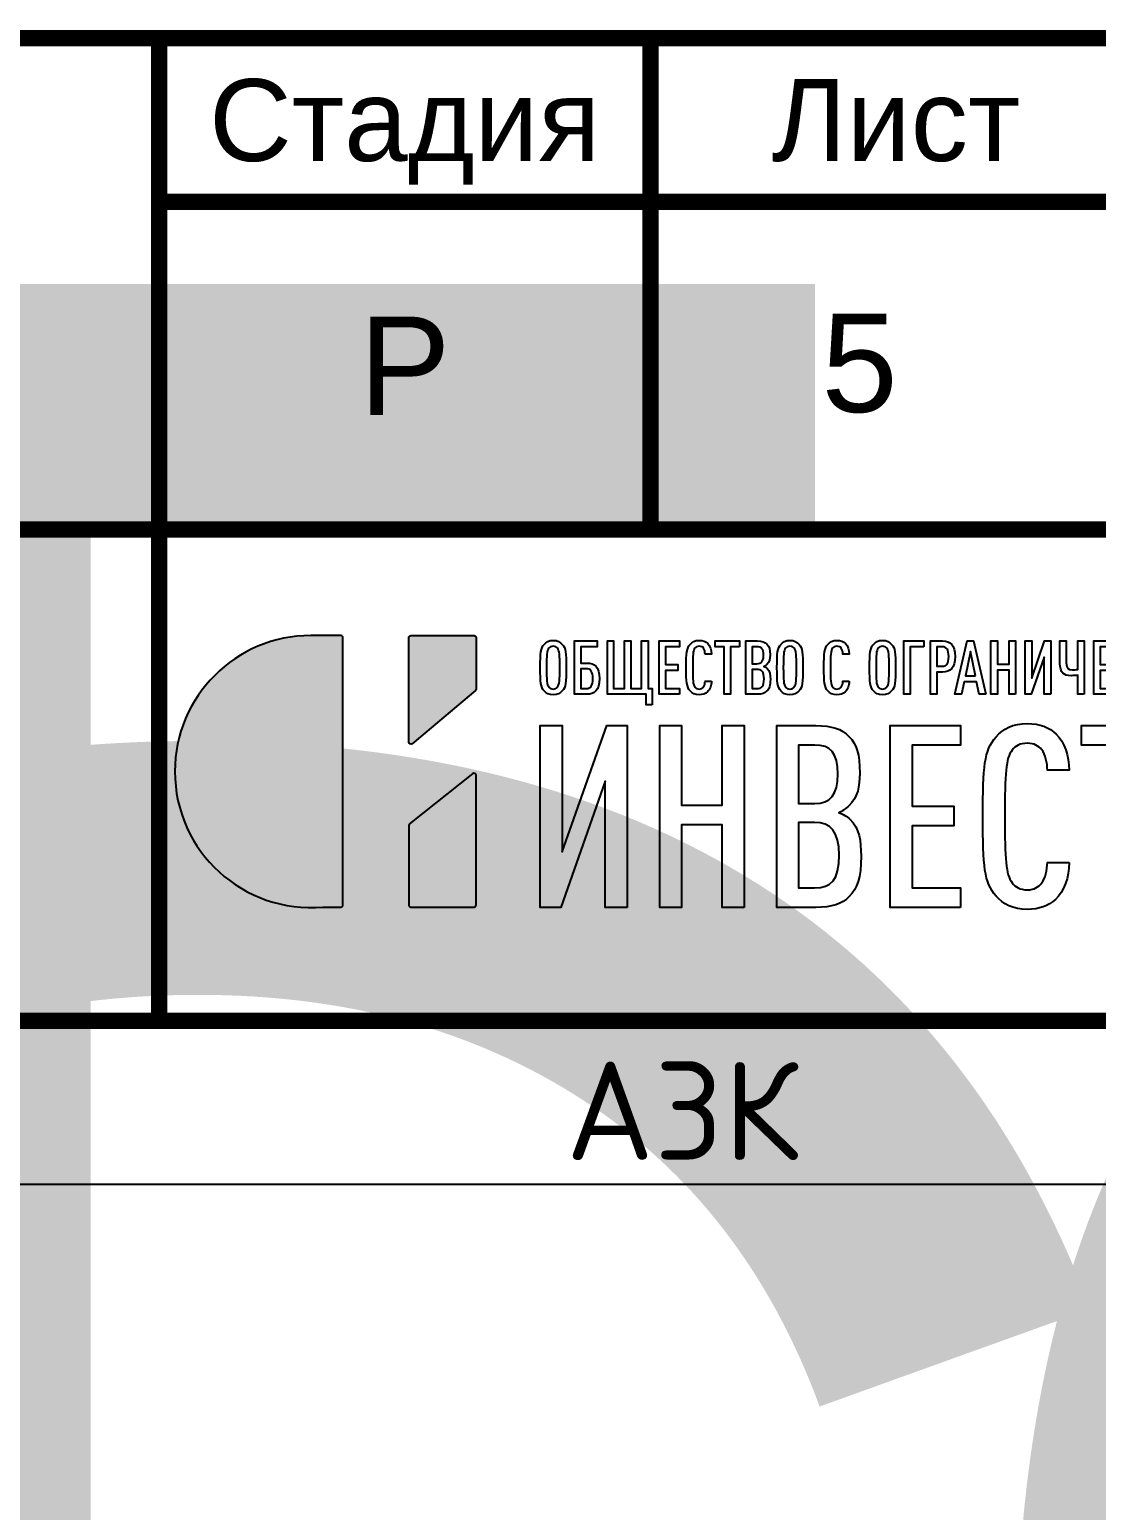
# Model space of a CAD drawing. Header units: millimetres. Extents: x 1990 to 8783, y 397 to 3825.
# Drawn here: x 3139.99 to 3172.56, y 1604.17 to 1649.38 of the extents above; entities that cross this region are included whole.
import ezdxf
from ezdxf.enums import TextEntityAlignment as Align

# ---------------------------------------------------------------- set-up
doc = ezdxf.new("R2018")
doc.units = ezdxf.units.MM
doc.layers.add('layer 1', color=7, linetype='Continuous')
doc.layers.add('Форматы', color=7, linetype='Continuous')
doc.styles.add('-ISOCPEUR-', font='isocpeur.ttf')
doc.styles.get("Standard").update_dxf_attribs({"font": 'arial.ttf'})

# ---------------------------------------------------------------- blocks, each defined once
blk = doc.blocks.new('Лого')
h = blk.add_hatch(color=151)
h.set_gradient(color1=(158, 191, 227), color2=(46, 54, 92), tint=1, name='HEMISPHERICAL')
edge = h.paths.add_edge_path()
edge.add_spline(control_points=[(0.349, 0.494), (-0.191, 0.447), (-0.657, 0.871), (-0.657, 1.415), (-0.657, 1.415), (-0.657, 1.925), (-0.243, 2.339), (0.267, 2.339), (0.267, 2.339), (0.267, 2.339), (0.471, 2.339), (0.471, 2.339), (0.471, 2.339), (0.479, 2.339), (0.485, 2.333), (0.485, 2.325), (0.485, 2.325), (0.485, 2.325), (0.485, 0.508), (0.485, 0.508), (0.485, 0.508), (0.485, 0.5), (0.479, 0.494), (0.471, 0.494), (0.471, 0.494), (0.471, 0.494), (0.35, 0.494), (0.35, 0.494), (0.35, 0.494), (0.35, 0.494), (0.349, 0.494), (0.349, 0.494)], knot_values=[0, 0, 0, 0, 0.111111, 0.111111, 0.111111, 0.111121, 0.222222, 0.222222, 0.222222, 0.222232, 0.333333, 0.333333, 0.333333, 0.333344, 0.444444, 0.444444, 0.444444, 0.444455, 0.555556, 0.555556, 0.555556, 0.555566, 0.666667, 0.666667, 0.666667, 0.666677, 0.777778, 0.777778, 0.777778, 0.777788, 1, 1, 1, 1], degree=3, periodic=0)
edge = h.paths.add_edge_path()
edge.add_spline(control_points=[(0.955, 1.604), (0.955, 1.604), (1.385, 1.966), (1.385, 1.966), (1.385, 1.966), (1.388, 1.969), (1.39, 1.972), (1.39, 1.976), (1.39, 1.976), (1.39, 1.976), (1.39, 2.325), (1.39, 2.325), (1.39, 2.325), (1.39, 2.333), (1.384, 2.339), (1.377, 2.339), (1.377, 2.339), (1.377, 2.339), (0.947, 2.339), (0.947, 2.339), (0.947, 2.339), (0.939, 2.339), (0.933, 2.333), (0.933, 2.325), (0.933, 2.325), (0.933, 2.325), (0.933, 1.614), (0.933, 1.614), (0.933, 1.614), (0.933, 1.609), (0.936, 1.604), (0.941, 1.602), (0.941, 1.602), (0.946, 1.6), (0.951, 1.601), (0.955, 1.604)], knot_values=[0, 0, 0, 0, 0.1, 0.1, 0.1, 0.10001, 0.2, 0.2, 0.2, 0.20001, 0.3, 0.3, 0.3, 0.30001, 0.4, 0.4, 0.4, 0.40001, 0.5, 0.5, 0.5, 0.50001, 0.6, 0.6, 0.6, 0.60001, 0.7, 0.7, 0.7, 0.70001, 0.8, 0.8, 0.8, 0.80001, 1, 1, 1, 1], degree=3, periodic=0)
edge = h.paths.add_edge_path()
edge.add_spline(control_points=[(0.938, 1.059), (0.938, 1.059), (1.369, 1.401), (1.369, 1.401), (1.369, 1.401), (1.373, 1.404), (1.378, 1.405), (1.383, 1.402), (1.383, 1.402), (1.387, 1.4), (1.39, 1.396), (1.39, 1.39), (1.39, 1.39), (1.39, 1.39), (1.39, 0.508), (1.39, 0.508), (1.39, 0.508), (1.39, 0.5), (1.384, 0.494), (1.377, 0.494), (1.377, 0.494), (1.377, 0.494), (0.947, 0.494), (0.947, 0.494), (0.947, 0.494), (0.939, 0.494), (0.933, 0.5), (0.933, 0.508), (0.933, 0.508), (0.933, 0.508), (0.933, 1.049), (0.933, 1.049), (0.933, 1.049), (0.933, 1.053), (0.935, 1.057), (0.938, 1.059)], knot_values=[0, 0, 0, 0, 0.1, 0.1, 0.1, 0.10001, 0.2, 0.2, 0.2, 0.20001, 0.3, 0.3, 0.3, 0.30001, 0.4, 0.4, 0.4, 0.40001, 0.5, 0.5, 0.5, 0.50001, 0.6, 0.6, 0.6, 0.60001, 0.7, 0.7, 0.7, 0.70001, 0.8, 0.8, 0.8, 0.80001, 1, 1, 1, 1], degree=3, periodic=0)
at = {"layer": 'layer 1', "color": 159}
for points, knots in [([(0.349, 0.494), (-0.191, 0.447), (-0.657, 0.871), (-0.657, 1.415), (-0.657, 1.415), (-0.657, 1.925), (-0.243, 2.339), (0.267, 2.339), (0.267, 2.339), (0.267, 2.339), (0.471, 2.339), (0.471, 2.339), (0.471, 2.339), (0.479, 2.339), (0.485, 2.333), (0.485, 2.325), (0.485, 2.325), (0.485, 2.325), (0.485, 0.508), (0.485, 0.508), (0.485, 0.508), (0.485, 0.5), (0.479, 0.494), (0.471, 0.494), (0.471, 0.494), (0.471, 0.494), (0.35, 0.494), (0.35, 0.494), (0.35, 0.494), (0.35, 0.494), (0.349, 0.494), (0.349, 0.494)], [0, 0, 0, 0, 0.111111, 0.111111, 0.111111, 0.111111, 0.222222, 0.222222, 0.222222, 0.222222, 0.333333, 0.333333, 0.333333, 0.333333, 0.444444, 0.444444, 0.444444, 0.444444, 0.555556, 0.555556, 0.555556, 0.555556, 0.666667, 0.666667, 0.666667, 0.666667, 0.777778, 0.777778, 0.777778, 0.777778, 1, 1, 1, 1]), ([(0.955, 1.604), (0.955, 1.604), (1.385, 1.966), (1.385, 1.966), (1.385, 1.966), (1.388, 1.969), (1.39, 1.972), (1.39, 1.976), (1.39, 1.976), (1.39, 1.976), (1.39, 2.325), (1.39, 2.325), (1.39, 2.325), (1.39, 2.333), (1.384, 2.339), (1.377, 2.339), (1.377, 2.339), (1.377, 2.339), (0.947, 2.339), (0.947, 2.339), (0.947, 2.339), (0.939, 2.339), (0.933, 2.333), (0.933, 2.325), (0.933, 2.325), (0.933, 2.325), (0.933, 1.614), (0.933, 1.614), (0.933, 1.614), (0.933, 1.609), (0.936, 1.604), (0.941, 1.602), (0.941, 1.602), (0.946, 1.6), (0.951, 1.601), (0.955, 1.604)], [0, 0, 0, 0, 0.1, 0.1, 0.1, 0.1, 0.2, 0.2, 0.2, 0.2, 0.3, 0.3, 0.3, 0.3, 0.4, 0.4, 0.4, 0.4, 0.5, 0.5, 0.5, 0.5, 0.6, 0.6, 0.6, 0.6, 0.7, 0.7, 0.7, 0.7, 0.8, 0.8, 0.8, 0.8, 1, 1, 1, 1]), ([(2.002, 2.121), (2.002, 2.221), (1.999, 2.253), (1.976, 2.279), (1.976, 2.279), (1.962, 2.295), (1.942, 2.306), (1.914, 2.306), (1.914, 2.306), (1.885, 2.306), (1.866, 2.295), (1.852, 2.279), (1.852, 2.279), (1.829, 2.253), (1.826, 2.221), (1.826, 2.121), (1.826, 2.121), (1.826, 2.021), (1.829, 1.988), (1.852, 1.962), (1.852, 1.962), (1.866, 1.946), (1.885, 1.936), (1.914, 1.936), (1.914, 1.936), (1.942, 1.936), (1.962, 1.946), (1.976, 1.962), (1.976, 1.962), (1.999, 1.988), (2.002, 2.021), (2.002, 2.121)], [0, 0, 0, 0, 0.111111, 0.111111, 0.111111, 0.111111, 0.222222, 0.222222, 0.222222, 0.222222, 0.333333, 0.333333, 0.333333, 0.333333, 0.444444, 0.444444, 0.444444, 0.444444, 0.555556, 0.555556, 0.555556, 0.555556, 0.666667, 0.666667, 0.666667, 0.666667, 0.777778, 0.777778, 0.777778, 0.777778, 1, 1, 1, 1]), ([(1.959, 2.121), (1.959, 2.035), (1.956, 2.006), (1.943, 1.989), (1.943, 1.989), (1.937, 1.981), (1.928, 1.975), (1.914, 1.975), (1.914, 1.975), (1.9, 1.975), (1.89, 1.981), (1.884, 1.989), (1.884, 1.989), (1.871, 2.006), (1.869, 2.035), (1.869, 2.121), (1.869, 2.121), (1.869, 2.207), (1.871, 2.235), (1.884, 2.253), (1.884, 2.253), (1.89, 2.261), (1.9, 2.266), (1.914, 2.266), (1.914, 2.266), (1.928, 2.266), (1.937, 2.261), (1.943, 2.253), (1.943, 2.253), (1.956, 2.235), (1.959, 2.207), (1.959, 2.121)], [0, 0, 0, 0, 0.111111, 0.111111, 0.111111, 0.111111, 0.222222, 0.222222, 0.222222, 0.222222, 0.333333, 0.333333, 0.333333, 0.333333, 0.444444, 0.444444, 0.444444, 0.444444, 0.555556, 0.555556, 0.555556, 0.555556, 0.666667, 0.666667, 0.666667, 0.666667, 0.777778, 0.777778, 0.777778, 0.777778, 1, 1, 1, 1]), ([(2.228, 2.046), (2.228, 2.126), (2.196, 2.152), (2.141, 2.152), (2.141, 2.152), (2.141, 2.152), (2.102, 2.152), (2.102, 2.152), (2.102, 2.152), (2.102, 2.152), (2.102, 2.262), (2.102, 2.262), (2.102, 2.262), (2.102, 2.262), (2.212, 2.262), (2.212, 2.262), (2.212, 2.262), (2.212, 2.262), (2.212, 2.302), (2.212, 2.302), (2.212, 2.302), (2.212, 2.302), (2.059, 2.302), (2.059, 2.302), (2.059, 2.302), (2.059, 2.302), (2.059, 1.94), (2.059, 1.94), (2.059, 1.94), (2.059, 1.94), (2.141, 1.94), (2.141, 1.94), (2.141, 1.94), (2.195, 1.94), (2.228, 1.966), (2.228, 2.046)], [0, 0, 0, 0, 0.1, 0.1, 0.1, 0.1, 0.2, 0.2, 0.2, 0.2, 0.3, 0.3, 0.3, 0.3, 0.4, 0.4, 0.4, 0.4, 0.5, 0.5, 0.5, 0.5, 0.6, 0.6, 0.6, 0.6, 0.7, 0.7, 0.7, 0.7, 0.8, 0.8, 0.8, 0.8, 1, 1, 1, 1]), ([(2.587, 1.868), (2.587, 1.868), (2.587, 1.979), (2.587, 1.979), (2.587, 1.979), (2.587, 1.979), (2.559, 1.979), (2.559, 1.979), (2.559, 1.979), (2.559, 1.979), (2.559, 2.302), (2.559, 2.302), (2.559, 2.302), (2.559, 2.302), (2.515, 2.302), (2.515, 2.302), (2.515, 2.302), (2.515, 2.302), (2.515, 1.979), (2.515, 1.979), (2.515, 1.979), (2.515, 1.979), (2.442, 1.979), (2.442, 1.979), (2.442, 1.979), (2.442, 1.979), (2.442, 2.302), (2.442, 2.302), (2.442, 2.302), (2.442, 2.302), (2.398, 2.302), (2.398, 2.302), (2.398, 2.302), (2.398, 2.302), (2.398, 1.979), (2.398, 1.979), (2.398, 1.979), (2.398, 1.979), (2.325, 1.979), (2.325, 1.979), (2.325, 1.979), (2.325, 1.979), (2.325, 2.302), (2.325, 2.302), (2.325, 2.302), (2.325, 2.302), (2.282, 2.302), (2.282, 2.302), (2.282, 2.302), (2.282, 2.302), (2.282, 1.94), (2.282, 1.94), (2.282, 1.94), (2.282, 1.94), (2.546, 1.94), (2.546, 1.94), (2.546, 1.94), (2.546, 1.94), (2.546, 1.868), (2.546, 1.868), (2.546, 1.868), (2.546, 1.868), (2.587, 1.868), (2.587, 1.868)], [0, 0, 0, 0, 0.058824, 0.058824, 0.058824, 0.058824, 0.117647, 0.117647, 0.117647, 0.117647, 0.176471, 0.176471, 0.176471, 0.176471, 0.235294, 0.235294, 0.235294, 0.235294, 0.294118, 0.294118, 0.294118, 0.294118, 0.352941, 0.352941, 0.352941, 0.352941, 0.411765, 0.411765, 0.411765, 0.411765, 0.470588, 0.470588, 0.470588, 0.470588, 0.529412, 0.529412, 0.529412, 0.529412, 0.588235, 0.588235, 0.588235, 0.588235, 0.647059, 0.647059, 0.647059, 0.647059, 0.705882, 0.705882, 0.705882, 0.705882, 0.764706, 0.764706, 0.764706, 0.764706, 0.823529, 0.823529, 0.823529, 0.823529, 0.882353, 0.882353, 0.882353, 0.882353, 1, 1, 1, 1]), ([(2.773, 1.94), (2.773, 1.94), (2.773, 1.979), (2.773, 1.979), (2.773, 1.979), (2.773, 1.979), (2.677, 1.979), (2.677, 1.979), (2.677, 1.979), (2.677, 1.979), (2.677, 2.102), (2.677, 2.102), (2.677, 2.102), (2.677, 2.102), (2.76, 2.102), (2.76, 2.102), (2.76, 2.102), (2.76, 2.102), (2.76, 2.141), (2.76, 2.141), (2.76, 2.141), (2.76, 2.141), (2.677, 2.141), (2.677, 2.141), (2.677, 2.141), (2.677, 2.141), (2.677, 2.262), (2.677, 2.262), (2.677, 2.262), (2.677, 2.262), (2.773, 2.262), (2.773, 2.262), (2.773, 2.262), (2.773, 2.262), (2.773, 2.302), (2.773, 2.302), (2.773, 2.302), (2.773, 2.302), (2.634, 2.302), (2.634, 2.302), (2.634, 2.302), (2.634, 2.302), (2.634, 1.94), (2.634, 1.94), (2.634, 1.94), (2.634, 1.94), (2.773, 1.94), (2.773, 1.94)], [0, 0, 0, 0, 0.076923, 0.076923, 0.076923, 0.076923, 0.153846, 0.153846, 0.153846, 0.153846, 0.230769, 0.230769, 0.230769, 0.230769, 0.307692, 0.307692, 0.307692, 0.307692, 0.384615, 0.384615, 0.384615, 0.384615, 0.461538, 0.461538, 0.461538, 0.461538, 0.538462, 0.538462, 0.538462, 0.538462, 0.615385, 0.615385, 0.615385, 0.615385, 0.692308, 0.692308, 0.692308, 0.692308, 0.769231, 0.769231, 0.769231, 0.769231, 0.846154, 0.846154, 0.846154, 0.846154, 1, 1, 1, 1]), ([(2.99, 2.029), (2.99, 2.029), (2.946, 2.029), (2.946, 2.029), (2.946, 2.029), (2.946, 2.014), (2.943, 1.998), (2.935, 1.988), (2.935, 1.988), (2.929, 1.981), (2.92, 1.975), (2.906, 1.975), (2.906, 1.975), (2.892, 1.975), (2.882, 1.981), (2.876, 1.989), (2.876, 1.989), (2.864, 2.006), (2.862, 2.035), (2.862, 2.121), (2.862, 2.121), (2.862, 2.207), (2.864, 2.235), (2.876, 2.253), (2.876, 2.253), (2.882, 2.261), (2.892, 2.266), (2.906, 2.266), (2.906, 2.266), (2.92, 2.266), (2.929, 2.261), (2.935, 2.254), (2.935, 2.254), (2.943, 2.243), (2.946, 2.228), (2.946, 2.213), (2.946, 2.213), (2.946, 2.213), (2.99, 2.213), (2.99, 2.213), (2.99, 2.213), (2.989, 2.242), (2.981, 2.268), (2.964, 2.284), (2.964, 2.284), (2.95, 2.298), (2.932, 2.306), (2.906, 2.306), (2.906, 2.306), (2.878, 2.306), (2.858, 2.295), (2.844, 2.279), (2.844, 2.279), (2.821, 2.252), (2.818, 2.221), (2.818, 2.121), (2.818, 2.121), (2.818, 2.021), (2.821, 1.99), (2.844, 1.962), (2.844, 1.962), (2.858, 1.946), (2.878, 1.936), (2.906, 1.936), (2.906, 1.936), (2.93, 1.936), (2.948, 1.943), (2.962, 1.956), (2.962, 1.956), (2.98, 1.972), (2.989, 1.999), (2.99, 2.029)], [0, 0, 0, 0, 0.052632, 0.052632, 0.052632, 0.052632, 0.105263, 0.105263, 0.105263, 0.105263, 0.157895, 0.157895, 0.157895, 0.157895, 0.210526, 0.210526, 0.210526, 0.210526, 0.263158, 0.263158, 0.263158, 0.263158, 0.315789, 0.315789, 0.315789, 0.315789, 0.368421, 0.368421, 0.368421, 0.368421, 0.421053, 0.421053, 0.421053, 0.421053, 0.473684, 0.473684, 0.473684, 0.473684, 0.526316, 0.526316, 0.526316, 0.526316, 0.578947, 0.578947, 0.578947, 0.578947, 0.631579, 0.631579, 0.631579, 0.631579, 0.684211, 0.684211, 0.684211, 0.684211, 0.736842, 0.736842, 0.736842, 0.736842, 0.789474, 0.789474, 0.789474, 0.789474, 0.842105, 0.842105, 0.842105, 0.842105, 0.894737, 0.894737, 0.894737, 0.894737, 1, 1, 1, 1]), ([(3.18, 2.262), (3.18, 2.262), (3.18, 2.302), (3.18, 2.302), (3.18, 2.302), (3.18, 2.302), (3.015, 2.302), (3.015, 2.302), (3.015, 2.302), (3.015, 2.302), (3.015, 2.262), (3.015, 2.262), (3.015, 2.262), (3.015, 2.262), (3.075, 2.262), (3.075, 2.262), (3.075, 2.262), (3.075, 2.262), (3.075, 1.94), (3.075, 1.94), (3.075, 1.94), (3.075, 1.94), (3.119, 1.94), (3.119, 1.94), (3.119, 1.94), (3.119, 1.94), (3.119, 2.262), (3.119, 2.262), (3.119, 2.262), (3.119, 2.262), (3.18, 2.262), (3.18, 2.262)], [0, 0, 0, 0, 0.111111, 0.111111, 0.111111, 0.111111, 0.222222, 0.222222, 0.222222, 0.222222, 0.333333, 0.333333, 0.333333, 0.333333, 0.444444, 0.444444, 0.444444, 0.444444, 0.555556, 0.555556, 0.555556, 0.555556, 0.666667, 0.666667, 0.666667, 0.666667, 0.777778, 0.777778, 0.777778, 0.777778, 1, 1, 1, 1]), ([(3.39, 2.041), (3.39, 2.072), (3.387, 2.097), (3.369, 2.115), (3.369, 2.115), (3.362, 2.121), (3.354, 2.126), (3.346, 2.128), (3.346, 2.128), (3.353, 2.131), (3.36, 2.136), (3.367, 2.142), (3.367, 2.142), (3.384, 2.159), (3.388, 2.181), (3.388, 2.207), (3.388, 2.207), (3.388, 2.246), (3.382, 2.263), (3.367, 2.28), (3.367, 2.28), (3.352, 2.295), (3.333, 2.302), (3.301, 2.302), (3.301, 2.302), (3.301, 2.302), (3.223, 2.302), (3.223, 2.302), (3.223, 2.302), (3.223, 2.302), (3.223, 1.94), (3.223, 1.94), (3.223, 1.94), (3.223, 1.94), (3.301, 1.94), (3.301, 1.94), (3.301, 1.94), (3.333, 1.94), (3.352, 1.946), (3.367, 1.962), (3.367, 1.962), (3.383, 1.978), (3.39, 1.998), (3.39, 2.041)], [0, 0, 0, 0, 0.083333, 0.083333, 0.083333, 0.083333, 0.166667, 0.166667, 0.166667, 0.166667, 0.25, 0.25, 0.25, 0.25, 0.333333, 0.333333, 0.333333, 0.333333, 0.416667, 0.416667, 0.416667, 0.416667, 0.5, 0.5, 0.5, 0.5, 0.583333, 0.583333, 0.583333, 0.583333, 0.666667, 0.666667, 0.666667, 0.666667, 0.75, 0.75, 0.75, 0.75, 0.833333, 0.833333, 0.833333, 0.833333, 1, 1, 1, 1]), ([(3.344, 2.205), (3.344, 2.163), (3.329, 2.147), (3.298, 2.147), (3.298, 2.147), (3.298, 2.147), (3.266, 2.147), (3.266, 2.147), (3.266, 2.147), (3.266, 2.147), (3.266, 2.262), (3.266, 2.262), (3.266, 2.262), (3.266, 2.262), (3.298, 2.262), (3.298, 2.262), (3.298, 2.262), (3.33, 2.262), (3.344, 2.248), (3.344, 2.205)], [0, 0, 0, 0, 0.166667, 0.166667, 0.166667, 0.166667, 0.333333, 0.333333, 0.333333, 0.333333, 0.5, 0.5, 0.5, 0.5, 0.666667, 0.666667, 0.666667, 0.666667, 1, 1, 1, 1]), ([(3.611, 2.121), (3.611, 2.221), (3.608, 2.253), (3.585, 2.279), (3.585, 2.279), (3.571, 2.295), (3.551, 2.306), (3.523, 2.306), (3.523, 2.306), (3.495, 2.306), (3.475, 2.295), (3.461, 2.279), (3.461, 2.279), (3.438, 2.253), (3.435, 2.221), (3.435, 2.121), (3.435, 2.121), (3.435, 2.021), (3.438, 1.988), (3.461, 1.962), (3.461, 1.962), (3.475, 1.946), (3.495, 1.936), (3.523, 1.936), (3.523, 1.936), (3.551, 1.936), (3.571, 1.946), (3.585, 1.962), (3.585, 1.962), (3.608, 1.988), (3.611, 2.021), (3.611, 2.121)], [0, 0, 0, 0, 0.111111, 0.111111, 0.111111, 0.111111, 0.222222, 0.222222, 0.222222, 0.222222, 0.333333, 0.333333, 0.333333, 0.333333, 0.444444, 0.444444, 0.444444, 0.444444, 0.555556, 0.555556, 0.555556, 0.555556, 0.666667, 0.666667, 0.666667, 0.666667, 0.777778, 0.777778, 0.777778, 0.777778, 1, 1, 1, 1]), ([(3.568, 2.121), (3.568, 2.035), (3.565, 2.006), (3.552, 1.989), (3.552, 1.989), (3.546, 1.981), (3.537, 1.975), (3.523, 1.975), (3.523, 1.975), (3.509, 1.975), (3.499, 1.981), (3.493, 1.989), (3.493, 1.989), (3.48, 2.006), (3.478, 2.035), (3.478, 2.121), (3.478, 2.121), (3.478, 2.207), (3.48, 2.235), (3.493, 2.253), (3.493, 2.253), (3.499, 2.261), (3.509, 2.266), (3.523, 2.266), (3.523, 2.266), (3.537, 2.266), (3.546, 2.261), (3.552, 2.253), (3.552, 2.253), (3.565, 2.235), (3.568, 2.207), (3.568, 2.121)], [0, 0, 0, 0, 0.111111, 0.111111, 0.111111, 0.111111, 0.222222, 0.222222, 0.222222, 0.222222, 0.333333, 0.333333, 0.333333, 0.333333, 0.444444, 0.444444, 0.444444, 0.444444, 0.555556, 0.555556, 0.555556, 0.555556, 0.666667, 0.666667, 0.666667, 0.666667, 0.777778, 0.777778, 0.777778, 0.777778, 1, 1, 1, 1]), ([(3.926, 2.029), (3.926, 2.029), (3.883, 2.029), (3.883, 2.029), (3.883, 2.029), (3.882, 2.014), (3.879, 1.998), (3.871, 1.988), (3.871, 1.988), (3.865, 1.981), (3.856, 1.975), (3.842, 1.975), (3.842, 1.975), (3.828, 1.975), (3.819, 1.981), (3.812, 1.989), (3.812, 1.989), (3.8, 2.006), (3.798, 2.035), (3.798, 2.121), (3.798, 2.121), (3.798, 2.207), (3.8, 2.235), (3.812, 2.253), (3.812, 2.253), (3.819, 2.261), (3.828, 2.266), (3.842, 2.266), (3.842, 2.266), (3.856, 2.266), (3.865, 2.261), (3.871, 2.254), (3.871, 2.254), (3.88, 2.243), (3.882, 2.228), (3.883, 2.213), (3.883, 2.213), (3.883, 2.213), (3.926, 2.213), (3.926, 2.213), (3.926, 2.213), (3.925, 2.242), (3.917, 2.268), (3.9, 2.284), (3.9, 2.284), (3.886, 2.298), (3.868, 2.306), (3.842, 2.306), (3.842, 2.306), (3.814, 2.306), (3.794, 2.295), (3.78, 2.279), (3.78, 2.279), (3.757, 2.252), (3.754, 2.221), (3.754, 2.121), (3.754, 2.121), (3.754, 2.021), (3.757, 1.99), (3.78, 1.962), (3.78, 1.962), (3.794, 1.946), (3.814, 1.936), (3.842, 1.936), (3.842, 1.936), (3.866, 1.936), (3.884, 1.943), (3.898, 1.956), (3.898, 1.956), (3.916, 1.972), (3.925, 1.999), (3.926, 2.029)], [0, 0, 0, 0, 0.052632, 0.052632, 0.052632, 0.052632, 0.105263, 0.105263, 0.105263, 0.105263, 0.157895, 0.157895, 0.157895, 0.157895, 0.210526, 0.210526, 0.210526, 0.210526, 0.263158, 0.263158, 0.263158, 0.263158, 0.315789, 0.315789, 0.315789, 0.315789, 0.368421, 0.368421, 0.368421, 0.368421, 0.421053, 0.421053, 0.421053, 0.421053, 0.473684, 0.473684, 0.473684, 0.473684, 0.526316, 0.526316, 0.526316, 0.526316, 0.578947, 0.578947, 0.578947, 0.578947, 0.631579, 0.631579, 0.631579, 0.631579, 0.684211, 0.684211, 0.684211, 0.684211, 0.736842, 0.736842, 0.736842, 0.736842, 0.789474, 0.789474, 0.789474, 0.789474, 0.842105, 0.842105, 0.842105, 0.842105, 0.894737, 0.894737, 0.894737, 0.894737, 1, 1, 1, 1]), ([(4.241, 2.121), (4.241, 2.221), (4.238, 2.253), (4.214, 2.279), (4.214, 2.279), (4.2, 2.295), (4.181, 2.306), (4.152, 2.306), (4.152, 2.306), (4.124, 2.306), (4.105, 2.295), (4.09, 2.279), (4.09, 2.279), (4.067, 2.253), (4.064, 2.221), (4.064, 2.121), (4.064, 2.121), (4.064, 2.021), (4.067, 1.988), (4.09, 1.962), (4.09, 1.962), (4.105, 1.946), (4.124, 1.936), (4.152, 1.936), (4.152, 1.936), (4.181, 1.936), (4.2, 1.946), (4.214, 1.962), (4.214, 1.962), (4.238, 1.988), (4.241, 2.021), (4.241, 2.121)], [0, 0, 0, 0, 0.111111, 0.111111, 0.111111, 0.111111, 0.222222, 0.222222, 0.222222, 0.222222, 0.333333, 0.333333, 0.333333, 0.333333, 0.444444, 0.444444, 0.444444, 0.444444, 0.555556, 0.555556, 0.555556, 0.555556, 0.666667, 0.666667, 0.666667, 0.666667, 0.777778, 0.777778, 0.777778, 0.777778, 1, 1, 1, 1]), ([(4.197, 2.121), (4.197, 2.035), (4.194, 2.006), (4.182, 1.989), (4.182, 1.989), (4.176, 1.981), (4.167, 1.975), (4.152, 1.975), (4.152, 1.975), (4.138, 1.975), (4.128, 1.981), (4.122, 1.989), (4.122, 1.989), (4.11, 2.006), (4.108, 2.035), (4.108, 2.121), (4.108, 2.121), (4.108, 2.207), (4.11, 2.235), (4.122, 2.253), (4.122, 2.253), (4.128, 2.261), (4.138, 2.266), (4.152, 2.266), (4.152, 2.266), (4.167, 2.266), (4.176, 2.261), (4.182, 2.253), (4.182, 2.253), (4.194, 2.235), (4.197, 2.207), (4.197, 2.121)], [0, 0, 0, 0, 0.111111, 0.111111, 0.111111, 0.111111, 0.222222, 0.222222, 0.222222, 0.222222, 0.333333, 0.333333, 0.333333, 0.333333, 0.444444, 0.444444, 0.444444, 0.444444, 0.555556, 0.555556, 0.555556, 0.555556, 0.666667, 0.666667, 0.666667, 0.666667, 0.777778, 0.777778, 0.777778, 0.777778, 1, 1, 1, 1]), ([(4.434, 2.262), (4.434, 2.262), (4.434, 2.302), (4.434, 2.302), (4.434, 2.302), (4.434, 2.302), (4.297, 2.302), (4.297, 2.302), (4.297, 2.302), (4.297, 2.302), (4.297, 1.94), (4.297, 1.94), (4.297, 1.94), (4.297, 1.94), (4.341, 1.94), (4.341, 1.94), (4.341, 1.94), (4.341, 1.94), (4.341, 2.262), (4.341, 2.262), (4.341, 2.262), (4.341, 2.262), (4.434, 2.262), (4.434, 2.262)], [0, 0, 0, 0, 0.142857, 0.142857, 0.142857, 0.142857, 0.285714, 0.285714, 0.285714, 0.285714, 0.428571, 0.428571, 0.428571, 0.428571, 0.571429, 0.571429, 0.571429, 0.571429, 0.714286, 0.714286, 0.714286, 0.714286, 1, 1, 1, 1]), ([(4.645, 2.196), (4.645, 2.276), (4.614, 2.302), (4.56, 2.302), (4.56, 2.302), (4.56, 2.302), (4.478, 2.302), (4.478, 2.302), (4.478, 2.302), (4.478, 2.302), (4.478, 1.94), (4.478, 1.94), (4.478, 1.94), (4.478, 1.94), (4.522, 1.94), (4.522, 1.94), (4.522, 1.94), (4.522, 1.94), (4.522, 2.091), (4.522, 2.091), (4.522, 2.091), (4.522, 2.091), (4.56, 2.091), (4.56, 2.091), (4.56, 2.091), (4.613, 2.091), (4.645, 2.117), (4.645, 2.196)], [0, 0, 0, 0, 0.125, 0.125, 0.125, 0.125, 0.25, 0.25, 0.25, 0.25, 0.375, 0.375, 0.375, 0.375, 0.5, 0.5, 0.5, 0.5, 0.625, 0.625, 0.625, 0.625, 0.75, 0.75, 0.75, 0.75, 1, 1, 1, 1]), ([(4.602, 2.196), (4.602, 2.148), (4.588, 2.13), (4.558, 2.13), (4.558, 2.13), (4.558, 2.13), (4.522, 2.13), (4.522, 2.13), (4.522, 2.13), (4.522, 2.13), (4.522, 2.262), (4.522, 2.262), (4.522, 2.262), (4.522, 2.262), (4.558, 2.262), (4.558, 2.262), (4.558, 2.262), (4.588, 2.262), (4.602, 2.245), (4.602, 2.196)], [0, 0, 0, 0, 0.166667, 0.166667, 0.166667, 0.166667, 0.333333, 0.333333, 0.333333, 0.333333, 0.5, 0.5, 0.5, 0.5, 0.666667, 0.666667, 0.666667, 0.666667, 1, 1, 1, 1]), ([(4.854, 1.94), (4.854, 1.94), (4.77, 2.302), (4.77, 2.302), (4.77, 2.302), (4.77, 2.302), (4.728, 2.302), (4.728, 2.302), (4.728, 2.302), (4.728, 2.302), (4.644, 1.94), (4.644, 1.94), (4.644, 1.94), (4.644, 1.94), (4.69, 1.94), (4.69, 1.94), (4.69, 1.94), (4.69, 1.94), (4.707, 2.025), (4.707, 2.025), (4.707, 2.025), (4.707, 2.025), (4.791, 2.025), (4.791, 2.025), (4.791, 2.025), (4.791, 2.025), (4.808, 1.94), (4.808, 1.94), (4.808, 1.94), (4.808, 1.94), (4.854, 1.94), (4.854, 1.94)], [0, 0, 0, 0, 0.111111, 0.111111, 0.111111, 0.111111, 0.222222, 0.222222, 0.222222, 0.222222, 0.333333, 0.333333, 0.333333, 0.333333, 0.444444, 0.444444, 0.444444, 0.444444, 0.555556, 0.555556, 0.555556, 0.555556, 0.666667, 0.666667, 0.666667, 0.666667, 0.777778, 0.777778, 0.777778, 0.777778, 1, 1, 1, 1]), ([(4.783, 2.064), (4.783, 2.064), (4.715, 2.064), (4.715, 2.064), (4.715, 2.064), (4.715, 2.064), (4.749, 2.231), (4.749, 2.231), (4.749, 2.231), (4.749, 2.231), (4.783, 2.064), (4.783, 2.064)], [0, 0, 0, 0, 0.25, 0.25, 0.25, 0.25, 0.5, 0.5, 0.5, 0.5, 1, 1, 1, 1]), ([(5.057, 1.94), (5.057, 1.94), (5.057, 2.302), (5.057, 2.302), (5.057, 2.302), (5.057, 2.302), (5.013, 2.302), (5.013, 2.302), (5.013, 2.302), (5.013, 2.302), (5.013, 2.144), (5.013, 2.144), (5.013, 2.144), (5.013, 2.144), (4.933, 2.144), (4.933, 2.144), (4.933, 2.144), (4.933, 2.144), (4.933, 2.302), (4.933, 2.302), (4.933, 2.302), (4.933, 2.302), (4.889, 2.302), (4.889, 2.302), (4.889, 2.302), (4.889, 2.302), (4.889, 1.94), (4.889, 1.94), (4.889, 1.94), (4.889, 1.94), (4.933, 1.94), (4.933, 1.94), (4.933, 1.94), (4.933, 1.94), (4.933, 2.104), (4.933, 2.104), (4.933, 2.104), (4.933, 2.104), (5.013, 2.104), (5.013, 2.104), (5.013, 2.104), (5.013, 2.104), (5.013, 1.94), (5.013, 1.94), (5.013, 1.94), (5.013, 1.94), (5.057, 1.94), (5.057, 1.94)], [0, 0, 0, 0, 0.076923, 0.076923, 0.076923, 0.076923, 0.153846, 0.153846, 0.153846, 0.153846, 0.230769, 0.230769, 0.230769, 0.230769, 0.307692, 0.307692, 0.307692, 0.307692, 0.384615, 0.384615, 0.384615, 0.384615, 0.461538, 0.461538, 0.461538, 0.461538, 0.538462, 0.538462, 0.538462, 0.538462, 0.615385, 0.615385, 0.615385, 0.615385, 0.692308, 0.692308, 0.692308, 0.692308, 0.769231, 0.769231, 0.769231, 0.769231, 0.846154, 0.846154, 0.846154, 0.846154, 1, 1, 1, 1]), ([(5.295, 1.94), (5.295, 1.94), (5.295, 2.302), (5.295, 2.302), (5.295, 2.302), (5.295, 2.302), (5.254, 2.302), (5.254, 2.302), (5.254, 2.302), (5.254, 2.302), (5.166, 2.05), (5.166, 2.05), (5.166, 2.05), (5.166, 2.05), (5.166, 2.302), (5.166, 2.302), (5.166, 2.302), (5.166, 2.302), (5.122, 2.302), (5.122, 2.302), (5.122, 2.302), (5.122, 2.302), (5.122, 1.94), (5.122, 1.94), (5.122, 1.94), (5.122, 1.94), (5.163, 1.94), (5.163, 1.94), (5.163, 1.94), (5.163, 1.94), (5.251, 2.191), (5.251, 2.191), (5.251, 2.191), (5.251, 2.191), (5.251, 1.94), (5.251, 1.94), (5.251, 1.94), (5.251, 1.94), (5.295, 1.94), (5.295, 1.94)], [0, 0, 0, 0, 0.090909, 0.090909, 0.090909, 0.090909, 0.181818, 0.181818, 0.181818, 0.181818, 0.272727, 0.272727, 0.272727, 0.272727, 0.363636, 0.363636, 0.363636, 0.363636, 0.454545, 0.454545, 0.454545, 0.454545, 0.545455, 0.545455, 0.545455, 0.545455, 0.636364, 0.636364, 0.636364, 0.636364, 0.727273, 0.727273, 0.727273, 0.727273, 0.818182, 0.818182, 0.818182, 0.818182, 1, 1, 1, 1]), ([(5.523, 1.94), (5.523, 1.94), (5.523, 2.302), (5.523, 2.302), (5.523, 2.302), (5.523, 2.302), (5.479, 2.302), (5.479, 2.302), (5.479, 2.302), (5.479, 2.302), (5.479, 2.109), (5.479, 2.109), (5.479, 2.109), (5.466, 2.106), (5.455, 2.105), (5.44, 2.105), (5.44, 2.105), (5.416, 2.105), (5.401, 2.114), (5.401, 2.153), (5.401, 2.153), (5.401, 2.153), (5.401, 2.302), (5.401, 2.302), (5.401, 2.302), (5.401, 2.302), (5.358, 2.302), (5.358, 2.302), (5.358, 2.302), (5.358, 2.302), (5.358, 2.149), (5.358, 2.149), (5.358, 2.149), (5.358, 2.087), (5.384, 2.066), (5.434, 2.066), (5.434, 2.066), (5.448, 2.066), (5.463, 2.067), (5.479, 2.07), (5.479, 2.07), (5.479, 2.07), (5.479, 1.94), (5.479, 1.94), (5.479, 1.94), (5.479, 1.94), (5.523, 1.94), (5.523, 1.94)], [0, 0, 0, 0, 0.076923, 0.076923, 0.076923, 0.076923, 0.153846, 0.153846, 0.153846, 0.153846, 0.230769, 0.230769, 0.230769, 0.230769, 0.307692, 0.307692, 0.307692, 0.307692, 0.384615, 0.384615, 0.384615, 0.384615, 0.461538, 0.461538, 0.461538, 0.461538, 0.538462, 0.538462, 0.538462, 0.538462, 0.615385, 0.615385, 0.615385, 0.615385, 0.692308, 0.692308, 0.692308, 0.692308, 0.769231, 0.769231, 0.769231, 0.769231, 0.846154, 0.846154, 0.846154, 0.846154, 1, 1, 1, 1]), ([(5.727, 1.94), (5.727, 1.94), (5.727, 1.979), (5.727, 1.979), (5.727, 1.979), (5.727, 1.979), (5.631, 1.979), (5.631, 1.979), (5.631, 1.979), (5.631, 1.979), (5.631, 2.102), (5.631, 2.102), (5.631, 2.102), (5.631, 2.102), (5.714, 2.102), (5.714, 2.102), (5.714, 2.102), (5.714, 2.102), (5.714, 2.141), (5.714, 2.141), (5.714, 2.141), (5.714, 2.141), (5.631, 2.141), (5.631, 2.141), (5.631, 2.141), (5.631, 2.141), (5.631, 2.262), (5.631, 2.262), (5.631, 2.262), (5.631, 2.262), (5.727, 2.262), (5.727, 2.262), (5.727, 2.262), (5.727, 2.262), (5.727, 2.302), (5.727, 2.302), (5.727, 2.302), (5.727, 2.302), (5.588, 2.302), (5.588, 2.302), (5.588, 2.302), (5.588, 2.302), (5.588, 1.94), (5.588, 1.94), (5.588, 1.94), (5.588, 1.94), (5.727, 1.94), (5.727, 1.94)], [0, 0, 0, 0, 0.076923, 0.076923, 0.076923, 0.076923, 0.153846, 0.153846, 0.153846, 0.153846, 0.230769, 0.230769, 0.230769, 0.230769, 0.307692, 0.307692, 0.307692, 0.307692, 0.384615, 0.384615, 0.384615, 0.384615, 0.461538, 0.461538, 0.461538, 0.461538, 0.538462, 0.538462, 0.538462, 0.538462, 0.615385, 0.615385, 0.615385, 0.615385, 0.692308, 0.692308, 0.692308, 0.692308, 0.769231, 0.769231, 0.769231, 0.769231, 0.846154, 0.846154, 0.846154, 0.846154, 1, 1, 1, 1]), ([(2.184, 2.046), (2.184, 1.997), (2.169, 1.979), (2.14, 1.979), (2.14, 1.979), (2.14, 1.979), (2.102, 1.979), (2.102, 1.979), (2.102, 1.979), (2.102, 1.979), (2.102, 2.113), (2.102, 2.113), (2.102, 2.113), (2.102, 2.113), (2.14, 2.113), (2.14, 2.113), (2.14, 2.113), (2.169, 2.113), (2.184, 2.095), (2.184, 2.046)], [0, 0, 0, 0, 0.166667, 0.166667, 0.166667, 0.166667, 0.333333, 0.333333, 0.333333, 0.333333, 0.5, 0.5, 0.5, 0.5, 0.666667, 0.666667, 0.666667, 0.666667, 1, 1, 1, 1]), ([(3.347, 2.044), (3.347, 1.994), (3.331, 1.979), (3.298, 1.979), (3.298, 1.979), (3.298, 1.979), (3.266, 1.979), (3.266, 1.979), (3.266, 1.979), (3.266, 1.979), (3.266, 2.109), (3.266, 2.109), (3.266, 2.109), (3.266, 2.109), (3.298, 2.109), (3.298, 2.109), (3.298, 2.109), (3.33, 2.109), (3.347, 2.091), (3.347, 2.044)], [0, 0, 0, 0, 0.166667, 0.166667, 0.166667, 0.166667, 0.333333, 0.333333, 0.333333, 0.333333, 0.5, 0.5, 0.5, 0.5, 0.666667, 0.666667, 0.666667, 0.666667, 1, 1, 1, 1]), ([(2.416, 0.491), (2.416, 0.491), (2.416, 1.727), (2.416, 1.727), (2.416, 1.727), (2.416, 1.727), (2.279, 1.727), (2.279, 1.727), (2.279, 1.727), (2.279, 1.727), (1.975, 0.868), (1.975, 0.868), (1.975, 0.868), (1.975, 0.868), (1.975, 1.727), (1.975, 1.727), (1.975, 1.727), (1.975, 1.727), (1.826, 1.727), (1.826, 1.727), (1.826, 1.727), (1.826, 1.727), (1.826, 0.491), (1.826, 0.491), (1.826, 0.491), (1.826, 0.491), (1.965, 0.491), (1.965, 0.491), (1.965, 0.491), (1.965, 0.491), (2.267, 1.349), (2.267, 1.349), (2.267, 1.349), (2.267, 1.349), (2.267, 0.491), (2.267, 0.491), (2.267, 0.491), (2.267, 0.491), (2.416, 0.491), (2.416, 0.491)], [0, 0, 0, 0, 0.090909, 0.090909, 0.090909, 0.090909, 0.181818, 0.181818, 0.181818, 0.181818, 0.272727, 0.272727, 0.272727, 0.272727, 0.363636, 0.363636, 0.363636, 0.363636, 0.454545, 0.454545, 0.454545, 0.454545, 0.545455, 0.545455, 0.545455, 0.545455, 0.636364, 0.636364, 0.636364, 0.636364, 0.727273, 0.727273, 0.727273, 0.727273, 0.818182, 0.818182, 0.818182, 0.818182, 1, 1, 1, 1]), ([(3.211, 0.491), (3.211, 0.491), (3.211, 1.727), (3.211, 1.727), (3.211, 1.727), (3.211, 1.727), (3.062, 1.727), (3.062, 1.727), (3.062, 1.727), (3.062, 1.727), (3.062, 1.187), (3.062, 1.187), (3.062, 1.187), (3.062, 1.187), (2.787, 1.187), (2.787, 1.187), (2.787, 1.187), (2.787, 1.187), (2.787, 1.727), (2.787, 1.727), (2.787, 1.727), (2.787, 1.727), (2.638, 1.727), (2.638, 1.727), (2.638, 1.727), (2.638, 1.727), (2.638, 0.491), (2.638, 0.491), (2.638, 0.491), (2.638, 0.491), (2.787, 0.491), (2.787, 0.491), (2.787, 0.491), (2.787, 0.491), (2.787, 1.052), (2.787, 1.052), (2.787, 1.052), (2.787, 1.052), (3.062, 1.052), (3.062, 1.052), (3.062, 1.052), (3.062, 1.052), (3.062, 0.491), (3.062, 0.491), (3.062, 0.491), (3.062, 0.491), (3.211, 0.491), (3.211, 0.491)], [0, 0, 0, 0, 0.076923, 0.076923, 0.076923, 0.076923, 0.153846, 0.153846, 0.153846, 0.153846, 0.230769, 0.230769, 0.230769, 0.230769, 0.307692, 0.307692, 0.307692, 0.307692, 0.384615, 0.384615, 0.384615, 0.384615, 0.461538, 0.461538, 0.461538, 0.461538, 0.538462, 0.538462, 0.538462, 0.538462, 0.615385, 0.615385, 0.615385, 0.615385, 0.692308, 0.692308, 0.692308, 0.692308, 0.769231, 0.769231, 0.769231, 0.769231, 0.846154, 0.846154, 0.846154, 0.846154, 1, 1, 1, 1]), ([(4.006, 0.839), (4.006, 0.944), (3.995, 1.028), (3.931, 1.09), (3.931, 1.09), (3.91, 1.109), (3.883, 1.127), (3.855, 1.135), (3.855, 1.135), (3.879, 1.146), (3.903, 1.161), (3.924, 1.182), (3.924, 1.182), (3.985, 1.241), (3.997, 1.314), (3.997, 1.403), (3.997, 1.403), (3.997, 1.536), (3.978, 1.597), (3.924, 1.653), (3.924, 1.653), (3.874, 1.705), (3.808, 1.727), (3.699, 1.727), (3.699, 1.727), (3.699, 1.727), (3.433, 1.727), (3.433, 1.727), (3.433, 1.727), (3.433, 1.727), (3.433, 0.491), (3.433, 0.491), (3.433, 0.491), (3.433, 0.491), (3.699, 0.491), (3.699, 0.491), (3.699, 0.491), (3.808, 0.491), (3.876, 0.514), (3.926, 0.566), (3.926, 0.566), (3.982, 0.623), (4.006, 0.689), (4.006, 0.839)], [0, 0, 0, 0, 0.083333, 0.083333, 0.083333, 0.083333, 0.166667, 0.166667, 0.166667, 0.166667, 0.25, 0.25, 0.25, 0.25, 0.333333, 0.333333, 0.333333, 0.333333, 0.416667, 0.416667, 0.416667, 0.416667, 0.5, 0.5, 0.5, 0.5, 0.583333, 0.583333, 0.583333, 0.583333, 0.666667, 0.666667, 0.666667, 0.666667, 0.75, 0.75, 0.75, 0.75, 0.833333, 0.833333, 0.833333, 0.833333, 1, 1, 1, 1]), ([(4.681, 0.491), (4.681, 0.491), (4.681, 0.625), (4.681, 0.625), (4.681, 0.625), (4.681, 0.625), (4.353, 0.625), (4.353, 0.625), (4.353, 0.625), (4.353, 0.625), (4.353, 1.045), (4.353, 1.045), (4.353, 1.045), (4.353, 1.045), (4.636, 1.045), (4.636, 1.045), (4.636, 1.045), (4.636, 1.045), (4.636, 1.179), (4.636, 1.179), (4.636, 1.179), (4.636, 1.179), (4.353, 1.179), (4.353, 1.179), (4.353, 1.179), (4.353, 1.179), (4.353, 1.594), (4.353, 1.594), (4.353, 1.594), (4.353, 1.594), (4.681, 1.594), (4.681, 1.594), (4.681, 1.594), (4.681, 1.594), (4.681, 1.727), (4.681, 1.727), (4.681, 1.727), (4.681, 1.727), (4.204, 1.727), (4.204, 1.727), (4.204, 1.727), (4.204, 1.727), (4.204, 0.491), (4.204, 0.491), (4.204, 0.491), (4.204, 0.491), (4.681, 0.491), (4.681, 0.491)], [0, 0, 0, 0, 0.076923, 0.076923, 0.076923, 0.076923, 0.153846, 0.153846, 0.153846, 0.153846, 0.230769, 0.230769, 0.230769, 0.230769, 0.307692, 0.307692, 0.307692, 0.307692, 0.384615, 0.384615, 0.384615, 0.384615, 0.461538, 0.461538, 0.461538, 0.461538, 0.538462, 0.538462, 0.538462, 0.538462, 0.615385, 0.615385, 0.615385, 0.615385, 0.692308, 0.692308, 0.692308, 0.692308, 0.769231, 0.769231, 0.769231, 0.769231, 0.846154, 0.846154, 0.846154, 0.846154, 1, 1, 1, 1]), ([(5.42, 0.797), (5.42, 0.797), (5.273, 0.797), (5.273, 0.797), (5.273, 0.797), (5.271, 0.745), (5.261, 0.691), (5.233, 0.655), (5.233, 0.655), (5.214, 0.63), (5.183, 0.611), (5.136, 0.611), (5.136, 0.611), (5.087, 0.611), (5.054, 0.63), (5.033, 0.658), (5.033, 0.658), (4.99, 0.717), (4.983, 0.816), (4.983, 1.109), (4.983, 1.109), (4.983, 1.403), (4.99, 1.502), (5.033, 1.561), (5.033, 1.561), (5.054, 1.588), (5.087, 1.607), (5.136, 1.607), (5.136, 1.607), (5.183, 1.607), (5.214, 1.588), (5.233, 1.564), (5.233, 1.564), (5.262, 1.528), (5.271, 1.476), (5.273, 1.423), (5.273, 1.423), (5.273, 1.423), (5.42, 1.423), (5.42, 1.423), (5.42, 1.423), (5.419, 1.524), (5.389, 1.613), (5.332, 1.668), (5.332, 1.668), (5.283, 1.715), (5.223, 1.741), (5.136, 1.741), (5.136, 1.741), (5.039, 1.741), (4.971, 1.705), (4.924, 1.651), (4.924, 1.651), (4.842, 1.557), (4.834, 1.451), (4.834, 1.109), (4.834, 1.109), (4.834, 0.767), (4.842, 0.662), (4.924, 0.568), (4.924, 0.568), (4.971, 0.514), (5.039, 0.478), (5.136, 0.478), (5.136, 0.478), (5.217, 0.478), (5.278, 0.502), (5.327, 0.545), (5.327, 0.545), (5.387, 0.601), (5.419, 0.693), (5.42, 0.797)], [0, 0, 0, 0, 0.052632, 0.052632, 0.052632, 0.052632, 0.105263, 0.105263, 0.105263, 0.105263, 0.157895, 0.157895, 0.157895, 0.157895, 0.210526, 0.210526, 0.210526, 0.210526, 0.263158, 0.263158, 0.263158, 0.263158, 0.315789, 0.315789, 0.315789, 0.315789, 0.368421, 0.368421, 0.368421, 0.368421, 0.421053, 0.421053, 0.421053, 0.421053, 0.473684, 0.473684, 0.473684, 0.473684, 0.526316, 0.526316, 0.526316, 0.526316, 0.578947, 0.578947, 0.578947, 0.578947, 0.631579, 0.631579, 0.631579, 0.631579, 0.684211, 0.684211, 0.684211, 0.684211, 0.736842, 0.736842, 0.736842, 0.736842, 0.789474, 0.789474, 0.789474, 0.789474, 0.842105, 0.842105, 0.842105, 0.842105, 0.894737, 0.894737, 0.894737, 0.894737, 1, 1, 1, 1]), ([(6.069, 1.594), (6.069, 1.594), (6.069, 1.727), (6.069, 1.727), (6.069, 1.727), (6.069, 1.727), (5.505, 1.727), (5.505, 1.727), (5.505, 1.727), (5.505, 1.727), (5.505, 1.594), (5.505, 1.594), (5.505, 1.594), (5.505, 1.594), (5.714, 1.594), (5.714, 1.594), (5.714, 1.594), (5.714, 1.594), (5.714, 0.491), (5.714, 0.491), (5.714, 0.491), (5.714, 0.491), (5.863, 0.491), (5.863, 0.491), (5.863, 0.491), (5.863, 0.491), (5.863, 1.594), (5.863, 1.594), (5.863, 1.594), (5.863, 1.594), (6.069, 1.594), (6.069, 1.594)], [0, 0, 0, 0, 0.111111, 0.111111, 0.111111, 0.111111, 0.222222, 0.222222, 0.222222, 0.222222, 0.333333, 0.333333, 0.333333, 0.333333, 0.444444, 0.444444, 0.444444, 0.444444, 0.555556, 0.555556, 0.555556, 0.555556, 0.666667, 0.666667, 0.666667, 0.666667, 0.777778, 0.777778, 0.777778, 0.777778, 1, 1, 1, 1]), ([(3.848, 1.396), (3.848, 1.255), (3.798, 1.198), (3.692, 1.198), (3.692, 1.198), (3.692, 1.198), (3.582, 1.198), (3.582, 1.198), (3.582, 1.198), (3.582, 1.198), (3.582, 1.594), (3.582, 1.594), (3.582, 1.594), (3.582, 1.594), (3.692, 1.594), (3.692, 1.594), (3.692, 1.594), (3.799, 1.594), (3.848, 1.545), (3.848, 1.396)], [0, 0, 0, 0, 0.166667, 0.166667, 0.166667, 0.166667, 0.333333, 0.333333, 0.333333, 0.333333, 0.5, 0.5, 0.5, 0.5, 0.666667, 0.666667, 0.666667, 0.666667, 1, 1, 1, 1]), ([(0.938, 1.059), (0.938, 1.059), (1.369, 1.401), (1.369, 1.401), (1.369, 1.401), (1.373, 1.404), (1.378, 1.405), (1.383, 1.402), (1.383, 1.402), (1.387, 1.4), (1.39, 1.396), (1.39, 1.39), (1.39, 1.39), (1.39, 1.39), (1.39, 0.508), (1.39, 0.508), (1.39, 0.508), (1.39, 0.5), (1.384, 0.494), (1.377, 0.494), (1.377, 0.494), (1.377, 0.494), (0.947, 0.494), (0.947, 0.494), (0.947, 0.494), (0.939, 0.494), (0.933, 0.5), (0.933, 0.508), (0.933, 0.508), (0.933, 0.508), (0.933, 1.049), (0.933, 1.049), (0.933, 1.049), (0.933, 1.053), (0.935, 1.057), (0.938, 1.059)], [0, 0, 0, 0, 0.1, 0.1, 0.1, 0.1, 0.2, 0.2, 0.2, 0.2, 0.3, 0.3, 0.3, 0.3, 0.4, 0.4, 0.4, 0.4, 0.5, 0.5, 0.5, 0.5, 0.6, 0.6, 0.6, 0.6, 0.7, 0.7, 0.7, 0.7, 0.8, 0.8, 0.8, 0.8, 1, 1, 1, 1]), ([(3.857, 0.847), (3.857, 0.677), (3.803, 0.625), (3.69, 0.625), (3.69, 0.625), (3.69, 0.625), (3.582, 0.625), (3.582, 0.625), (3.582, 0.625), (3.582, 0.625), (3.582, 1.069), (3.582, 1.069), (3.582, 1.069), (3.582, 1.069), (3.69, 1.069), (3.69, 1.069), (3.69, 1.069), (3.801, 1.069), (3.857, 1.007), (3.857, 0.847)], [0, 0, 0, 0, 0.166667, 0.166667, 0.166667, 0.166667, 0.333333, 0.333333, 0.333333, 0.333333, 0.5, 0.5, 0.5, 0.5, 0.666667, 0.666667, 0.666667, 0.666667, 1, 1, 1, 1])]:
    blk.add_open_spline(points, degree=3, knots=knots, dxfattribs=at)
blk = doc.blocks.new('*U425')
blk.add_lwpolyline([(0, 123), (297, 123), (297, -297), (0, -297)], close=True)
at = {"const_width": 0.5}
blk.add_lwpolyline([(20, 118), (292, 118), (292, -292), (20, -292)], close=True, dxfattribs=at)
for points in [[(107, -262), (292, -262)], [(242, -262), (242, -292)], [(257, -262), (257, -277)], [(242, -267), (292, -267)], [(172, -277), (292, -277)]]:
    blk.add_lwpolyline(points, dxfattribs=at)
at = {"xscale": 4.492609629394886, "yscale": 4.492609629394886, "zscale": 4.492609629394886}
blk.add_blockref('Лого', (245.434, -290.745), dxfattribs=at)
for s, height, p in [('Стадия', 2.5, (249.5, -264.5)), ('Лист', 2.5, (264.5, -264.5)), ('Р', 3, (249.5, -272))]:
    blk.add_text(s, height=height).set_placement(p, align=Align.MIDDLE_CENTER)
blk.add_attdef('РАЗРАБОТАЛ', text='', height=2.5).set_placement((127.501, -264.224), align=Align.MIDDLE_LEFT)
at = {"flags": 8}
for tag, height, p in [('ДАТА', 2.5, (167.074, -264.402)), ('ЛИСТ', 3, (263.388, -271.915)), ('ЛИСТОВ', 3, (280.888, -271.915))]:
    blk.add_attdef(tag, text='', height=height, dxfattribs=at).set_placement(p, align=Align.MIDDLE_CENTER)
blk.add_attdef('ПРОВЕРИЛ', (127.749, -270.729), '', height=2.5)
at = {"lineweight": 30, "flags": 104}
for tag, p in [('ТЕПЛОВЫЕ_СЕТИ', (207, -269.5)), ('ИМЯ_ЧЕРТЕЖА', (207, -284.5))]:
    blk.add_attdef(tag, text='', height=3, dxfattribs=at).set_placement(p, align=Align.MIDDLE_CENTER)
at = {"style": '-ISOCPEUR-', "flags": 8}
blk.add_attdef('ФОРМАТ', text='', height=3, dxfattribs=at).set_placement((257.972, -294.745), align=Align.MIDDLE_CENTER)

msp = doc.modelspace()

# ---------------------------------------------------------------- block references
at = {"layer": 'Форматы'}
ref = msp.add_blockref('*U425', (2901.939, 1911.115), dxfattribs=at)
lines = msp.add_mtext('Схема теплотрассы', dxfattribs={"layer": '0', "insert": (3108.939, 1626.615), "char_height": 70, "attachment_point": 1})
ref.add_attrib('ИМЯ_ЧЕРТЕЖА', '', (3108.939, 1626.615), dxfattribs={"flags": 104}).embed_mtext(lines)
ref.add_attrib('ЛИСТ', '5', dxfattribs={"layer": '0', "height": 3}).set_placement((3165.326, 1639.2), align=Align.MIDDLE_CENTER)
lines = msp.add_mtext('Тепломеханические решения тепловых сетей', dxfattribs={"layer": '0', "insert": (3108.939, 1641.615), "char_height": 70, "attachment_point": 1})
ref.add_attrib('ТЕПЛОВЫЕ_СЕТИ', '', (3108.939, 1641.615), dxfattribs={"flags": 104}).embed_mtext(lines)
ref.add_attrib('ФОРМАТ', 'А3К', dxfattribs={"layer": '0', "height": 3, "style": '-ISOCPEUR-'}).set_placement((3159.911, 1616.37), align=Align.MIDDLE_CENTER)

doc.saveas('drawing.dxf')
